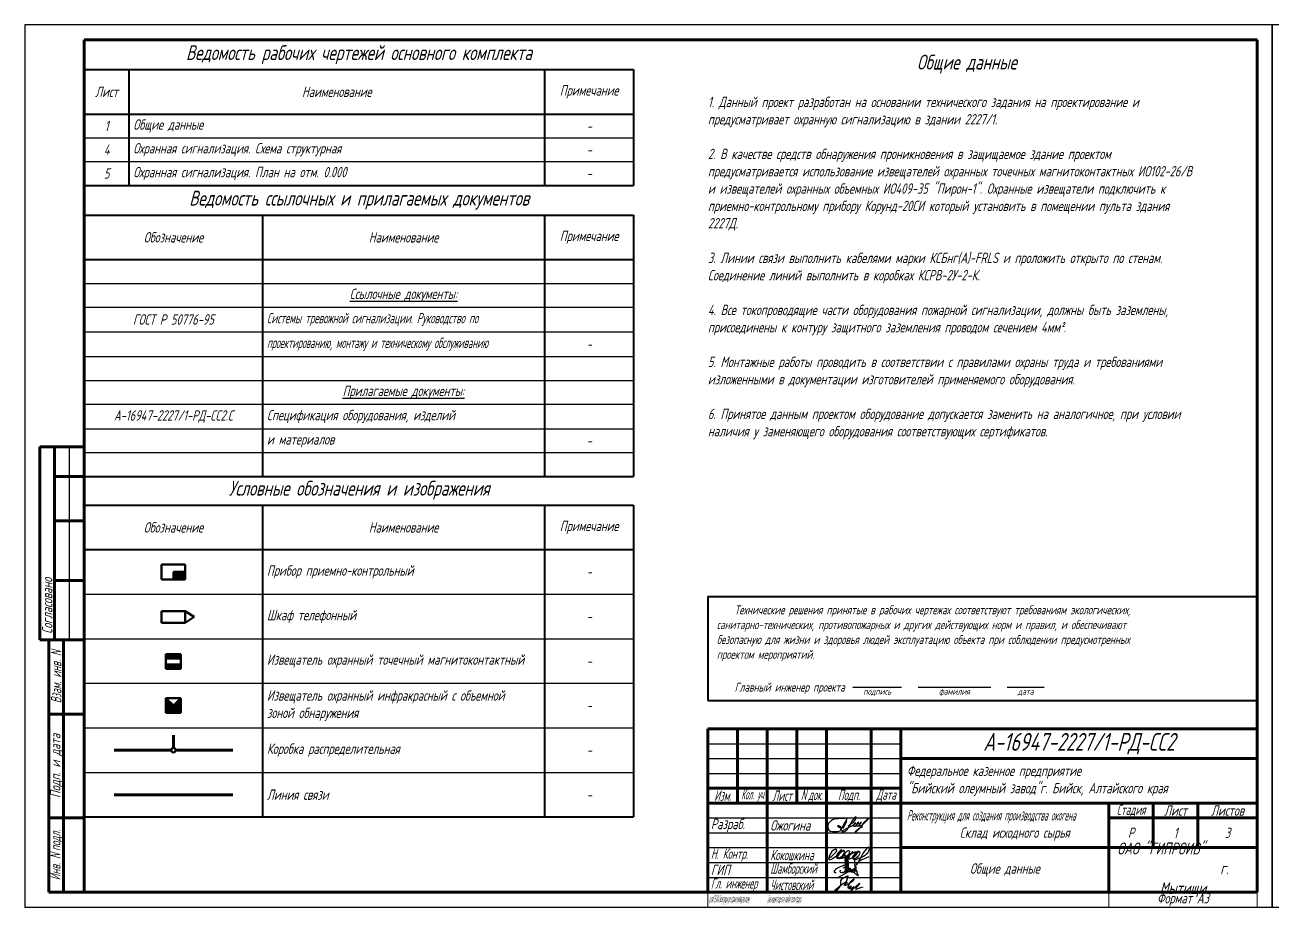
# Model space of a CAD drawing. Header units: millimetres. Extents: x 1337 to 2807, y 466 to 1370.
# Drawn here: x 1337.3 to 1757.3, y 793.2 to 1090.2 of the extents above; entities that cross this region are included whole.
import ezdxf

# ---------------------------------------------------------------- set-up
doc = ezdxf.new("R2010")
doc.units = ezdxf.units.MM
doc.layers.get('Defpoints').update_dxf_attribs({"color": 33})
for name, color, linetype, lineweight in [('Датчики (Вновь)', 2, 'Continuous', 50), ('Линия связи (Вновь)', 3, 'Continuous', 60), ('ППК и др. приБоры', 171, 'Continuous', 50), ('Рамка толстая', 7, 'Continuous', 60), ('Рамка тонкая', 5, 'Continuous', 25), ('Связь', 84, 'Continuous', 50), ('ТаБлица', 253, 'Continuous', 25), ('Текст', 2, 'Continuous', 25), ('Штампы', 252, 'Continuous', 25)]:
    doc.layers.add(name, color=color, linetype=linetype, lineweight=lineweight)
doc.styles.add('Simplex', font='simplex.shx', dxfattribs={"width": 0.7, "oblique": 15})

# ---------------------------------------------------------------- blocks, each defined once
blk = doc.blocks.new('A$C632518C5')
at = {"layer": 'Рамка толстая'}
for p, q in [((20, 292), (20, 5)), ((415, 292), (20, 292)), ((415, 5), (415, 292)), ((20, 5), (415, 5))]:
    blk.add_line(p, q, dxfattribs=at)
at = {"layer": 'Рамка тонкая'}
for p, q in [((0, 297), (0, 0)), ((420, 297), (0, 297)), ((420, 0), (420, 297)), ((0, 0), (420, 0))]:
    blk.add_line(p, q, dxfattribs=at)
blk = doc.blocks.new('*T35')
at = {"layer": 'Штампы', "color": 0, "linetype": 'ByBlock', "lineweight": 60, "transparency": 16777216}
for p, q in [((0, 0), (0, 85)), ((0, 85), (12, 85)), ((5, 0), (5, 85)), ((12, 0), (12, 85)), ((0, 60), (12, 60)), ((0, 25), (12, 25)), ((0, 0), (12, 0))]:
    blk.add_line(p, q, dxfattribs=at)
at = {"layer": 'Штампы', "color": 2, "transparency": 16777216, "char_height": 3.5, "attachment_point": 5, "rotation": 90, "style": 'Simplex'}
for s, insert, width in [('{\\W0.6;Взам. инв. \\Q15;N}', (2.5, 72.5), 25), ('Подп. и дата', (2.5, 42.5), 35), ('{\\W0.6;Инв. \\Q15;N\\fArial|b0|i0|c0|p34;\\Q15; \\Fsimplex|c204;подл.}', (2.5, 12.5), 25)]:
    blk.add_mtext(s, dxfattribs=dict(at, insert=insert, width=width))
blk = doc.blocks.new('*T36')
at = {"layer": 'Штампы', "color": 0, "linetype": 'ByBlock', "lineweight": 60, "transparency": 16777216}
for p, q in [((0, 0), (0, 65)), ((0, 65), (15, 65)), ((5, 0), (5, 65)), ((15, 0), (15, 65)), ((5, 55), (15, 55)), ((5, 40), (15, 40)), ((5, 20), (15, 20)), ((0, 0), (15, 0))]:
    blk.add_line(p, q, dxfattribs=at)
at = {"layer": 'Штампы', "color": 5, "linetype": 'ByBlock', "lineweight": 25, "transparency": 16777216}
blk.add_line((10, 0), (10, 65), dxfattribs=at)
at = {"layer": 'Штампы', "color": 2, "transparency": 16777216, "insert": (2.5, 2), "char_height": 3.5, "width": 61, "attachment_point": 4, "rotation": 90, "style": 'Simplex'}
blk.add_mtext('Согласовано', dxfattribs=at)
blk = doc.blocks.new('*T37')
at = {"layer": 'ТаБлица', "color": 0, "linetype": 'ByBlock', "lineweight": 40, "transparency": 16777216}
for p, q in [((0, 0), (185, 0)), ((0, 0), (0, -39)), ((15, 0), (15, -39)), ((155, 0), (155, -39)), ((185, 0), (185, -39)), ((0, -15), (185, -15)), ((0, -39), (185, -39))]:
    blk.add_line(p, q, dxfattribs=at)
at = {"layer": 'ТаБлица', "color": 5, "linetype": 'ByBlock', "lineweight": 25, "transparency": 16777216}
for p, q in [((0, -23), (185, -23)), ((0, -31), (185, -31))]:
    blk.add_line(p, q, dxfattribs=at)
at = {"layer": 'ТаБлица', "color": 2, "transparency": 16777216, "char_height": 3.5, "style": 'Simplex'}
for s, insert, width, attachment_point in [('Лист', (7.5, -7.5), 12, 5), ('Наименование', (85, -7.5), 137, 5), ('Примечание', (170, -7.5), 27, 5), ('{\\Q15;Общие данные}', (16.5, -19), 137, 4), ('1', (7.5, -19), 15, 5), ('-', (170, -19), 30, 5), ('Охранная сигнализация. Схема структурная', (16.5, -27), 137, 4), ('4', (7.5, -27), 15, 5), ('-', (170, -27), 30, 5), ('5', (7.5, -35), 15, 5), ('Охранная сигнализация. План на отм. 0.000', (16.5, -35), 137, 4), ('-', (170, -35), 30, 5)]:
    blk.add_mtext(s, dxfattribs=dict(at, insert=insert, width=width, attachment_point=attachment_point))
blk = doc.blocks.new('*T38')
at = {"layer": 'ТаБлица', "color": 0, "linetype": 'ByBlock', "lineweight": 40, "transparency": 16777216}
for p, q in [((0, 0), (185, 0)), ((0, 0), (0, -88)), ((60, 0), (60, -88)), ((155, 0), (155, -88)), ((185, 0), (185, -88)), ((0, -15), (185, -15)), ((0, -88), (185, -88))]:
    blk.add_line(p, q, dxfattribs=at)
at = {"layer": 'ТаБлица', "color": 5, "linetype": 'ByBlock', "lineweight": 25, "transparency": 16777216}
for p, q in [((0, -23), (185, -23)), ((0, -31), (185, -31)), ((0, -39.33), (185, -39.33)), ((0, -47.67), (185, -47.67)), ((0, -55.67), (185, -55.67)), ((0, -63.67), (185, -63.67)), ((0, -72), (185, -72)), ((0, -80), (185, -80))]:
    blk.add_line(p, q, dxfattribs=at)
at = {"layer": 'ТаБлица', "color": 2, "transparency": 16777216, "char_height": 3.5, "style": 'Simplex'}
for s, insert, width, attachment_point in [('Обозначение', (30, -7.5), 60, 5), ('Наименование', (107.5, -7.5), 95, 5), ('Примечание', (170, -7.5), 30, 5), ('{\\LСсылочные документы:}', (107.5, -27), 92, 5), ('ГОСТ Р 50776-95', (30, -35.17), 60, 5), ('{\\W0.6;Системы тревожной сигнализации. Руководство по \\W0.55; }', (61.5, -35.17), 92, 4), ('{\\W0.55;проектированию, монтажу и техническому обслуживанию}', (61.5, -43.5), 92, 4), ('-', (170, -43.5), 30, 5), ('{\\LПрилагаемые документы:}', (107.5, -59.67), 92, 5), ('А-16947-2227/1-РД-СС2.С', (30, -67.83), 60, 5), ('Спецификация оборудования, изделий ', (61.5, -67.83), 92, 4), ('и материалов', (61.5, -76), 92, 4), ('-', (170, -76), 30, 5)]:
    blk.add_mtext(s, dxfattribs=dict(at, insert=insert, width=width, attachment_point=attachment_point))
blk = doc.blocks.new('*T39')
at = {"layer": 'Defpoints', "color": 8, "linetype": 'ByBlock', "lineweight": 0, "transparency": 16777216}
for p, q in [((0, -55), (0, -60)), ((135, -55), (135, -60)), ((185, -55), (185, -60)), ((0, -60), (185, -60))]:
    blk.add_line(p, q, dxfattribs=at)
at = {"layer": 'Штампы', "color": 0, "linetype": 'ByBlock', "lineweight": 60, "transparency": 16777216}
for p, q in [((0, 0), (185, 0)), ((0, 0), (0, -55)), ((10, 0), (10, -25)), ((20, 0), (20, -55)), ((30, 0), (30, -25)), ((40, 0), (40, -55)), ((55, 0), (55, -55)), ((65, 0), (65, -55)), ((185, 0), (185, -55)), ((65, -10), (185, -10)), ((0, -20), (65, -20)), ((0, -25), (185, -25)), ((135, -25), (135, -55)), ((150, -25), (150, -40)), ((165, -25), (165, -40)), ((135, -30), (185, -30)), ((65, -40), (185, -40)), ((0, -55), (185, -55))]:
    blk.add_line(p, q, dxfattribs=at)
at = {"layer": 'Штампы', "color": 5, "linetype": 'ByBlock', "lineweight": 25, "transparency": 16777216}
for p, q in [((0, -5), (65, -5)), ((0, -10), (65, -10)), ((0, -15), (65, -15)), ((0, -30), (65, -30)), ((0, -35), (65, -35)), ((0, -40), (65, -40)), ((0, -45), (65, -45)), ((0, -50), (65, -50))]:
    blk.add_line(p, q, dxfattribs=at)
at = {"layer": 'Штампы', "color": 2, "transparency": 16777216, "style": 'Simplex'}
for s, insert, char_height, width, attachment_point in [('А-16947-2227/1-РД-СС2', (125, -5), 6, 120, 5), ('Федеральное казенное предприятие\\P"Бийский олеумный завод"г. Бийск, Алтайского края', (67, -17.5), 3.5, 116, 4), ('{\\W0.6;Изм.}', (5, -22.5), 3.5, 10, 5), ('{\\W0.4;Кол. уч}', (15, -22.5), 3.5, 10, 5), ('{\\W0.6;Лист}', (25, -22.5), 3.5, 10, 5), ('{\\Q15;\\W0.5;N\\fArial|b0|i0|c0|p34;\\Q15; \\Fsimplex|c204;док.}', (35, -22.5), 3.5, 10, 5), ('{\\W0.6;Подп.}', (47.5, -22.5), 3.5, 15, 5), ('{\\W0.6;Дата}', (60, -22.5), 3.5, 10, 5), ('{\\W0.4;Реконструкция для создания производства окогена                               }Склад исходного сырья', (67, -32.5), 3.5, 66, 4), ('{\\W0.6;Стадия}', (142.5, -27.5), 3.5, 15, 5), ('Лист', (157.5, -27.5), 3.5, 15, 5), ('Листов', (175, -27.5), 3.5, 20, 5), ('Разраб.', (1, -32.5), 3.5, 18, 4), ('Ожогина', (21, -32.5), 3.5, 18, 4), ('Р', (142.5, -35), 3.5, 15, 5), ('1', (157.5, -35), 3.5, 15, 5), ('3', (175, -35), 3.5, 20, 5), ('ОАО "ГИПРОИВ"                         г. Мытищи', (160, -47.5), 4, 50, 5), ('{\\W0.6;Н. Контр.}', (1, -42.5), 3.5, 18, 4), ('{\\W0.6;Кокошкина}', (21, -42.5), 3.5, 18, 4), ('ГИП', (1, -47.5), 3.5, 18, 4), ('{\\W0.5;Шамборский}', (21, -47.5), 3.5, 18, 4), ('Общие данные', (100, -47.5), 3.5, 70, 5), ('{\\W0.5;Гл. инженер}', (1, -52.5), 3.5, 18, 4), ('{\\W0.5;Чистовский}', (21, -52.5), 3.5, 18, 4), ('Формат А3', (160, -57.5), 3.5, 50, 5)]:
    blk.add_mtext(s, dxfattribs=dict(at, insert=insert, char_height=char_height, width=width, attachment_point=attachment_point))
blk = doc.blocks.new('A$C09094F02')
at = {"layer": 'Рамка тонкая'}
for p, q in [((1.97, 4.33), (1.61, 4.15)), ((2.85, 4.72), (1.97, 4.33)), ((3.25, 4.78), (2.85, 4.72)), ((3.25, 4.78), (3.89, 4.82)), ((4.2, 4.83), (3.89, 4.82)), ((4.85, 4.87), (4.2, 4.83)), ((6.85, 4.68), (4.72, 0.96)), ((5.29, 4.81), (4.85, 4.87)), ((5.56, 4.78), (5.29, 4.81)), ((6.13, 4.7), (5.56, 4.78)), ((8.74, 4.22), (8.39, 3.71)), ((9.08, 4.62), (8.74, 4.22)), ((9.37, 5.07), (9.08, 4.62)), ((9.81, 5.41), (9.37, 5.07)), ((9.37, 3.99), (9.57, 4.27)), ((9.57, 4.27), (9.88, 4.8)), ((9.9, 5.13), (9.81, 5.41)), ((9.88, 4.8), (9.89, 4.99)), ((9.89, 4.97), (9.9, 5.13)), ((9.94, 5.34), (9.94, 5.34)), ((13.59, 4.52), (12.54, 3.43)), ((12.61, 3.19), (13.65, 4.21)), ((13.58, 4.5), (13.73, 4.66)), ((13.71, 4.33), (13.64, 4.19)), ((13.74, 4.39), (13.71, 4.33)), ((13.73, 4.66), (13.83, 4.76)), ((13.77, 4.43), (13.74, 4.39)), ((13.84, 4.53), (13.77, 4.43)), ((13.83, 4.76), (13.94, 4.85)), ((13.87, 4.58), (13.84, 4.53)), ((13.93, 4.71), (13.87, 4.58)), ((13.97, 4.77), (13.93, 4.71)), ((13.94, 4.85), (13.98, 4.89)), ((13.98, 4.89), (13.97, 4.81)), ((13.97, 4.81), (13.97, 4.77)), ((0.44, 2.54), (0.37, 2.32)), ((0.37, 2.32), (0.49, 1.27)), ((0.66, 3.22), (0.44, 2.54)), ((0.49, 1.27), (0.69, 0.89)), ((1.61, 4.15), (0.66, 3.2)), ((0.69, 0.89), (1.23, 0.53)), ((1.23, 0.53), (1.94, 0.43)), ((1.94, 0.43), (2.83, 0.4)), ((2.83, 0.4), (3.56, 0.46)), ((3.56, 0.46), (4.19, 0.58)), ((3.72, 2.34), (3.66, 2.29)), ((3.66, 2.29), (3.66, 2.24)), ((3.66, 2.24), (3.73, 2.08)), ((3.81, 2.36), (3.72, 2.34)), ((3.72, 2.1), (3.86, 1.97)), ((3.93, 2.37), (3.81, 2.36)), ((3.85, 1.97), (4.41, 1.74)), ((3.98, 2.35), (3.93, 2.37)), ((4.06, 2.34), (3.98, 2.35)), ((4.23, 2.29), (4.06, 2.34)), ((4.19, 0.58), (4.74, 0.74)), ((4.38, 2.26), (4.23, 2.29)), ((4.79, 1.9), (4.38, 2.26)), ((4.41, 1.74), (4.66, 1.75)), ((4.66, 1.75), (5.05, 1.79)), ((4.72, 0.96), (4.84, 1.8)), ((4.74, 0.74), (5.14, 0.89)), ((4.8, 1.84), (4.78, 1.92)), ((4.81, 1.81), (4.8, 1.84)), ((4.82, 1.76), (4.81, 1.81)), ((4.82, 1.7), (4.82, 1.76)), ((5.08, 0.43), (5.34, 0.72)), ((5.5, 0.24), (5.08, 0.46)), ((5.34, 0.72), (5.72, 0.93)), ((6.52, 3.63), (5.5, 1.41)), ((6.27, 0.44), (5.5, 0.24)), ((5.66, 1.8), (5.68, 1.8)), ((5.72, 0.93), (8.35, 2.39)), ((6.67, 0.91), (6.27, 0.44)), ((6.73, 4.08), (6.52, 3.63)), ((7.02, 1.43), (6.67, 0.91)), ((7.36, 1.92), (7.02, 1.43)), ((7.25, 2.4), (7.9, 2.83)), ((7.65, 2.43), (7.36, 1.92)), ((8.03, 3.04), (7.65, 2.43)), ((7.8, 2.09), (8.35, 2.39)), ((7.84, 2.8), (8.77, 3.38)), ((8.39, 3.71), (8.03, 3.04)), ((8.36, 2.19), (8.54, 2.32)), ((8.54, 2.32), (8.7, 2.43)), ((8.7, 2.43), (9, 2.65)), ((8.77, 3.38), (9.12, 3.73)), ((9, 2.65), (9.26, 2.8)), ((9.1, 2.61), (9.08, 2.41)), ((9.08, 2.41), (9.11, 2.29)), ((9.2, 2.85), (9.1, 2.61)), ((9.11, 2.29), (9.14, 2.22)), ((9.12, 3.73), (9.37, 3.99)), ((9.14, 2.22), (9.39, 2.18)), ((9.24, 2.99), (9.2, 2.85)), ((9.38, 3.18), (9.24, 2.99)), ((9.26, 2.8), (9.54, 3.09)), ((9.43, 3.24), (9.38, 3.18)), ((9.39, 2.18), (9.45, 2.25)), ((9.5, 3.05), (9.4, 2.94)), ((9.72, 3.37), (9.43, 3.24)), ((9.45, 2.25), (9.66, 2.36)), ((9.72, 3.37), (9.5, 3.05)), ((9.54, 3.09), (9.63, 3.25)), ((9.66, 2.36), (9.86, 2.51)), ((9.73, 0.42), (9.88, 0.68)), ((9.75, 0.24), (9.73, 0.42)), ((11.24, 1.71), (9.8, 0.24)), ((9.85, 2.51), (9.84, 2.25)), ((9.84, 2.25), (10.52, 2.4)), ((9.93, 2.73), (9.85, 2.51)), ((9.86, 2.51), (10.14, 2.73)), ((9.88, 0.68), (10.13, 0.91)), ((10.07, 2.95), (9.93, 2.73)), ((10.22, 3.13), (10.07, 2.95)), ((10.13, 2.76), (10.33, 2.97)), ((10.13, 0.91), (10.34, 1.14)), ((10.36, 3.32), (10.22, 3.13)), ((10.33, 2.97), (10.56, 3.24)), ((10.34, 1.14), (10.75, 1.38)), ((10.48, 3.44), (10.36, 3.32)), ((10.42, 2.38), (10.77, 2.5)), ((10.74, 3.53), (10.48, 3.44)), ((10.56, 3.24), (10.68, 3.38)), ((10.67, 3.36), (10.74, 3.53)), ((10.76, 2.51), (10.75, 2.25)), ((10.75, 2.25), (11.09, 2.33)), ((10.75, 1.38), (10.98, 1.56)), ((10.84, 2.72), (10.76, 2.51)), ((10.77, 2.5), (11.05, 2.73)), ((10.98, 2.95), (10.84, 2.72)), ((11.13, 3.12), (10.98, 2.95)), ((10.98, 1.56), (11.56, 1.82)), ((11.04, 2.76), (11.24, 2.97)), ((11.05, 2.31), (11.35, 2.34)), ((11.27, 3.32), (11.13, 3.12)), ((11.24, 2.97), (11.47, 3.24)), ((11.62, 2.14), (11.24, 1.71)), ((11.39, 3.44), (11.27, 3.32)), ((11.35, 2.34), (11.65, 2.53)), ((11.65, 3.53), (11.39, 3.44)), ((11.47, 3.24), (11.59, 3.37)), ((11.56, 1.82), (11.72, 1.94)), ((11.59, 3.35), (11.65, 3.53)), ((11.84, 2.5), (11.62, 2.14)), ((11.72, 1.94), (12.16, 2.12)), ((12.54, 3.43), (11.84, 2.5)), ((11.94, 2.93), (12.61, 3.19))]:
    blk.add_line(p, q, dxfattribs=at)
blk.add_point((0, 0), dxfattribs=at)
blk = doc.blocks.new('A$C764A7DD2')
at = {"layer": 'Рамка тонкая'}
for points in [[(0.64, 2.29), (1.55, 2.78), (2.35, 3.54), (3.25, 4.42), (3.42, 4.78), (3.33, 5.15), (2.94, 5.32), (2.35, 5.07), (1.72, 4.56), (1.13, 3.68), (0.91, 3.12), (0.85, 2.75), (0.71, 2.16), (0.78, 1.93), (1.03, 1.82), (1.63, 1.97), (2.31, 2.39), (3.18, 3), (4.24, 4.04), (4.93, 4.62), (5.16, 5), (5.03, 5.15), (4.71, 5.06), (4.27, 4.6), (3.66, 3.91), (3.31, 3.23), (3.26, 2.74), (3.38, 2.3), (3.76, 2.2), (4.36, 2.42), (4.88, 2.81), (5.49, 3.23), (5.9, 3.87), (6, 4.2), (6.04, 4.8), (5.77, 4.88), (5.19, 4.63), (4.64, 4.14), (4.1, 3.55), (3.67, 2.91), (3.8, 2.52), (4.33, 2.22), (4.91, 2.34), (5.38, 2.72), (5.97, 3.53)], [(5.94, 3.54), (5.23, 2.82), (5.21, 2.37), (5.57, 2.4), (6.03, 2.63), (6.4, 2.87), (6.71, 3.09), (7.06, 3.33), (7.32, 3.54), (7.51, 3.8), (7.66, 4.03), (7.72, 4.33), (7.76, 4.57), (7.66, 4.74), (7.52, 4.83), (7.24, 4.83), (7.01, 4.73), (6.65, 4.45), (6.39, 4.2), (6.16, 3.97), (6.06, 3.69), (6.08, 3.53), (6.07, 3.05), (6.31, 2.77), (7.32, 3.3), (7.72, 3.59), (8.21, 3.96), (8.54, 4.29), (8.77, 4.67), (7.84, 3.47), (7.2, 2.63), (6.95, 2.36), (7.61, 3.15), (8.21, 3.78), (8.78, 4.09), (9.19, 4.27), (9.64, 4.41), (10.05, 4.49)], [(8.46, 2.41), (9.12, 2.83), (9.43, 3.13), (9.75, 3.57), (10.1, 3.95), (10.48, 4.22), (10.74, 4.46), (10.1, 3.75), (9.56, 3.09), (9.08, 2.58), (8.87, 2.23), (9.09, 2.05), (9.44, 2.07), (9.86, 2.32), (10.21, 2.69), (10.66, 3.03), (10.92, 3.33), (11.16, 3.77), (11.26, 4.07), (11.16, 4.36), (10.83, 4.53), (10.46, 4.53), (9.47, 3.79), (9.12, 3.35), (8.85, 3.01), (8.74, 2.62), (8.87, 2.2), (10.08, 1.9), (10.56, 2.33), (11.54, 2.57), (12.39, 2.98), (13, 3.37), (13.46, 3.77), (13.86, 4.17), (14.14, 4.58), (14.36, 5.07), (14.4, 5.45), (14.33, 5.76), (14.2, 5.95), (13.99, 5.98), (13.77, 5.86), (13.39, 5.53), (12.83, 4.82), (12.39, 4.25), (11.93, 3.43), (11.61, 2.82), (11.12, 1.94), (10.7, 1.24), (10.35, 0.63), (10.08, 0.16), (10.15, 0), (10.21, 0.41), (11.1, 1.47), (11.64, 1.79), (12.51, 2.16), (13.08, 2.36), (13.57, 2.58), (14.3, 2.91)], [(7.59, 3.14), (7.46, 2.58), (7.5, 2.21), (7.6, 2.07), (7.79, 2.07), (8.03, 2.18), (8.3, 2.31), (8.48, 2.41)]]:
    blk.add_lwpolyline(points, dxfattribs=at)
blk.add_point((0, 0.88), dxfattribs=at)
blk = doc.blocks.new('A$C06937CDB')
at = {"layer": 'Рамка тонкая'}
for points in [[(4.68, 2.39), (4.58, 2.24), (4.48, 2.05), (4.49, 1.94), (4.67, 1.78), (5.08, 1.64), (5.36, 1.6), (5.68, 1.65), (5.9, 1.75), (6.08, 1.87), (6.17, 2.03), (6.29, 2.33), (6.37, 2.75), (6.43, 3.29), (6.48, 4.23), (6.49, 4.56), (6.48, 4.91), (6.53, 5.46), (6.59, 6.14), (6.66, 6.62), (6.72, 6.63), (6.69, 6.02), (6.64, 5.17), (6.62, 4.37), (6.61, 4.04), (6.65, 3.71), (6.67, 3.2), (6.6, 2.67), (6.54, 2.12), (6.47, 1.71), (6.42, 1.65), (6.37, 2.01), (6.37, 2.49), (6.38, 3.21), (6.37, 3.99), (6.33, 4.72), (6.31, 5.09), (6.27, 5.55), (6.25, 6.06), (6.25, 6.55), (6.23, 7.08)], [(4.54, 1.65), (5.39, 1.71), (6.22, 1.82), (6.89, 1.89), (7.27, 1.93), (7.76, 1.93), (8.26, 1.89), (8.59, 1.84), (8.9, 1.74), (9.23, 1.6), (9.5, 1.41), (9.79, 1.24), (10.1, 1.01), (10.35, 0.78), (10.57, 0.6), (10.68, 0.57), (10.6, 0.81), (10.47, 1.12), (10.33, 1.55), (10.22, 1.95), (10.09, 2.33), (9.96, 2.81), (9.79, 3.39), (9.64, 4.02), (9.56, 4.51), (9.51, 4.88), (9.5, 5.32), (9.54, 5.78), (9.6, 6.16), (9.64, 6.45)], [(6.66, 3.16), (6.7, 2.81), (6.73, 2.43), (6.79, 2.16), (6.85, 2.12), (6.92, 2.44), (6.98, 2.83), (7.03, 3.28), (7.08, 3.77), (7.07, 4.1), (7.07, 4.46), (7.06, 4.97), (7.03, 5.5), (6.98, 6), (6.96, 6.41), (6.96, 6.83), (6.93, 7.06), (6.85, 6.77), (6.84, 6.44), (6.81, 5.78), (6.79, 5.34), (6.82, 4.84), (6.88, 4.07), (6.95, 3.5), (7.04, 2.89), (7.11, 2.52), (7.18, 2.3), (7.26, 2.29), (7.32, 2.48), (7.37, 2.75), (7.4, 3.03), (7.41, 3.56), (7.4, 3.98), (7.39, 4.41), (7.37, 4.66), (7.33, 5.01), (7.29, 5.33), (7.23, 5.7), (7.16, 6.19), (7.11, 6.44), (7.09, 6.03), (7.1, 5.53), (7.09, 5.08), (7.15, 4.63), (7.21, 4.17), (7.27, 3.77), (7.36, 3.25), (7.45, 2.99), (7.55, 2.9), (7.64, 2.88), (7.72, 2.92), (7.78, 2.97), (7.83, 3.04), (7.87, 3.09)], [(9.66, 2.44), (9.67, 2.53), (9.59, 2.61), (9.47, 2.7), (9.37, 2.73), (9.26, 2.69), (9.2, 2.55), (9.15, 2.42), (9.16, 2.25), (9.21, 2.08), (9.38, 1.99), (9.54, 2.02), (9.65, 2.1), (9.74, 2.21), (9.81, 2.34), (9.86, 2.52), (9.83, 2.68), (9.79, 2.89), (9.74, 3.06), (9.68, 3.25), (9.62, 3.48), (9.56, 3.71), (9.52, 3.92), (9.49, 4.15), (9.49, 4.35)], [(5.53, 3.07), (5.72, 3.22), (5.91, 3.36), (6.1, 3.47), (6.29, 3.59), (6.48, 3.7), (6.51, 3.75), (6.56, 3.82), (6.57, 3.91), (6.53, 4.02), (6.42, 4.1), (6.28, 4.12), (6.06, 4.08), (5.69, 3.97), (5.17, 3.79), (4.5, 3.51), (4.08, 3.32), (3.62, 3.08), (3.3, 2.87), (3.01, 2.62), (2.81, 2.46), (2.65, 2.26), (2.53, 2.06), (2.52, 1.93), (2.58, 1.79), (2.72, 1.71), (2.88, 1.65), (3.07, 1.62), (3.24, 1.6)], [(3.81, 0), (10.11, 3.41)], [(8.09, 2.48), (8.15, 2.49), (8.19, 2.54), (8.21, 2.61), (8.21, 2.68), (8.19, 2.73), (8.16, 2.79), (8.11, 2.85), (8.04, 2.89), (7.97, 2.91), (7.89, 2.92), (7.82, 2.9), (7.76, 2.84), (7.72, 2.78), (7.7, 2.67), (7.7, 2.57), (7.7, 2.41), (7.75, 2.29), (7.82, 2.17), (7.88, 2.13), (7.94, 2.09), (8.01, 2.12), (8.06, 2.18), (8.05, 2.28), (8.02, 2.37), (7.98, 2.35), (7.98, 2.3), (8.02, 2.23), (8.05, 2.18), (8.08, 2.15), (8.17, 2.09), (8.2, 2.08), (8.26, 2.09), (8.32, 2.12), (8.37, 2.16), (8.37, 2.22), (8.38, 2.3), (8.36, 2.36), (8.29, 2.38), (8.29, 2.3), (8.33, 2.22), (8.38, 2.16), (8.47, 2.1), (8.55, 2.1), (8.63, 2.12), (8.71, 2.19), (8.73, 2.26), (8.75, 2.35), (8.74, 2.47), (8.67, 2.54), (8.6, 2.53), (8.64, 2.43), (8.71, 2.29), (8.81, 2.16), (8.9, 2.14), (9.03, 2.19), (9.09, 2.3), (9.1, 2.4), (9.09, 2.5), (9.05, 2.56), (9.01, 2.52), (9.03, 2.45), (9.09, 2.34), (9.16, 2.29), (9.24, 2.3), (9.29, 2.36), (9.31, 2.42)]]:
    blk.add_lwpolyline(points, dxfattribs=at)
blk.add_point((0, 1.11), dxfattribs=at)
blk = doc.blocks.new('A$C2B280688')
at = {"layer": 'Рамка тонкая'}
blk.add_lwpolyline([(5.9, 2.28), (6.23, 2.95), (6.74, 3.98), (7.05, 4.58), (7.26, 5.14), (7.2, 5.36), (6.87, 5.4), (6.35, 5.18), (5.58, 4.7), (4.9, 4.13), (4.65, 3.83), (4.68, 3.34), (4.71, 2.85), (4.65, 2.36), (4.11, 1.47), (3.45, 0.73), (2.77, 0.33), (2.64, 0.37), (3.2, 0.97), (3.92, 1.64), (4.79, 2.37), (5.7, 3.02), (6.14, 3.24), (6.59, 3.47), (6.84, 3.33), (6.8, 3.06), (6.44, 2.93), (6.13, 2.57), (6.19, 2.35), (6.49, 2.37), (6.86, 2.59), (7.34, 2.87), (7.95, 3.27), (8.48, 3.66), (8.9, 3.97), (9.24, 4.32), (9.29, 4.51), (9.11, 4.39), (8.49, 3.82), (7.95, 3.37), (7.56, 2.83), (7.28, 2.26), (7.11, 1.8), (7.16, 1.44), (7.46, 1.46), (7.89, 1.68), (8.42, 2.02), (7.93, 1.87), (7.52, 1.64), (7.51, 1.3), (7.81, 1.3), (8.28, 1.39), (8.72, 1.59), (9.01, 1.79), (9.19, 1.95), (8.58, 1.25), (8.15, 0.65), (8.11, 0.32), (8.53, 0.66), (9.88, 1.9), (10.92, 2.95), (11.12, 3.02), (10.12, 1.84), (9.87, 1.32), (9.82, 0.92), (10.03, 1), (10.64, 1.29), (11.51, 1.58), (12.25, 1.85)], dxfattribs=at)
blk.add_point((0, 0), dxfattribs=at)
blk = doc.blocks.new('*T40')
at = {"layer": 'ТаБлица', "color": 0, "linetype": 'ByBlock', "lineweight": 40, "transparency": 16777216}
for p, q in [((0, 0), (185, 0)), ((0, 0), (0, -105)), ((60, 0), (60, -105)), ((155, 0), (155, -105)), ((185, 0), (185, -105)), ((0, -15), (185, -15)), ((0, -105), (185, -105))]:
    blk.add_line(p, q, dxfattribs=at)
at = {"layer": 'ТаБлица', "color": 5, "linetype": 'ByBlock', "lineweight": 25, "transparency": 16777216}
for p, q in [((0, -30), (185, -30)), ((0, -45), (185, -45)), ((0, -60), (185, -60)), ((0, -75), (185, -75)), ((0, -90), (185, -90))]:
    blk.add_line(p, q, dxfattribs=at)
at = {"layer": 'ТаБлица', "color": 2, "transparency": 16777216, "char_height": 3.5, "style": 'Simplex'}
for s, insert, width, attachment_point in [('Обозначение', (30, -7.5), 60, 5), ('Наименование', (107.5, -7.5), 95, 5), ('Примечание', (170, -7.5), 30, 5), ('Прибор приемно-контрольный', (61.5, -22.5), 92, 4), ('-', (170, -22.5), 30, 5), ('Шкаф телефонный', (61.5, -37.5), 92, 4), ('-', (170, -37.5), 30, 5), ('Извещатель охранный точечный магнитоконтактный ', (61.5, -52.5), 92, 4), ('-', (170, -52.5), 30, 5), ('Извещатель охранный инфракрасный с объемной зоной обнаружения', (61.5, -67.5), 92, 4), ('-', (170, -67.5), 30, 5), ('Коробка распределительная', (61.5, -82.5), 92, 4), ('-', (170, -82.5), 30, 5), ('Линия связи', (61.5, -97.5), 92, 4), ('-', (170, -97.5), 30, 5)]:
    blk.add_mtext(s, dxfattribs=dict(at, insert=insert, width=width, attachment_point=attachment_point))
blk = doc.blocks.new('A$C7AA85196')
at = {"layer": 'Датчики (Вновь)'}
blk.add_hatch(color=0, dxfattribs=at).paths.add_polyline_path([(0, 5), (0, 0), (5, 0), (2.5, 2.5), (5, 5)])
at = {"layer": 'Датчики (Вновь)', "color": 0}
for p, q in [((0, 5), (0, 0)), ((5, 5), (0, 5)), ((2.5, 2.5), (5, 5)), ((5, 0), (5, 5)), ((5, 0), (2.5, 2.5)), ((0, 0), (5, 0))]:
    blk.add_line(p, q, dxfattribs=at)
blk = doc.blocks.new('A$C3F1D3E92')
at = {"layer": 'Датчики (Вновь)'}
h = blk.add_hatch(color=0, dxfattribs=at)
h.paths.add_polyline_path([(5, 3.5), (5, 5), (0, 5), (0, 3.5)])
h.paths.add_polyline_path([(0, 1.5), (0, 0), (5, 0), (5, 1.5)])
at = {"layer": 'Датчики (Вновь)', "color": 0}
for p, q in [((0, 5), (0, 0)), ((5, 5), (0, 5)), ((5, 0), (5, 5)), ((0, 3.5), (5, 3.5)), ((0, 1.5), (5, 1.5)), ((0, 0), (5, 0))]:
    blk.add_line(p, q, dxfattribs=at)
blk = doc.blocks.new('A$C19E7192F')
at = {"layer": 'Связь', "color": 0}
for p, q in [((0, 4), (0, 0)), ((8, 4), (0, 4)), ((8, 0), (8, 4)), ((11, 2), (8, 4)), ((8, 0), (11, 2)), ((0, 0), (8, 0))]:
    blk.add_line(p, q, dxfattribs=at)
blk = doc.blocks.new('A$C3B4B2642')
at = {"layer": 'ППК и др. приБоры'}
blk.add_hatch(color=256, dxfattribs=at).paths.add_polyline_path([(4, 2.5), (4, 0), (8, 0), (8, 2.5)])
for p, q in [((0, 5), (0, 0)), ((8, 5), (0, 5)), ((8, 0), (8, 5)), ((4, 0), (4, 2.5)), ((4, 2.5), (8, 2.5)), ((0, 0), (8, 0))]:
    blk.add_line(p, q, dxfattribs=at)

msp = doc.modelspace()

# ---------------------------------------------------------------- linework, layer by layer
at = {"layer": 'Линия связи (Вновь)'}
for p, q in [((1387.33, 846.81), (1387.33, 851.06)), ((1367.33, 846.06), (1386.58, 846.06)), ((1388.08, 846.06), (1407.33, 846.06)), ((1367.33, 831.06), (1407.33, 831.06))]:
    msp.add_line(p, q, dxfattribs=at)
at = {"layer": 'Связь'}
msp.add_circle((1387.33, 846.06), 0.75, dxfattribs=at)
at = {"layer": 'ТаБлица', "lineweight": 40}
for p, q in [((1567.33, 897.79), (1752.33, 897.79)), ((1567.33, 897.79), (1567.33, 862.79)), ((1567.33, 862.79), (1752.33, 862.79))]:
    msp.add_line(p, q, dxfattribs=at)

# ---------------------------------------------------------------- block references
for name, p in [('A$C632518C5', (1337.33, 793.22)), ('A$C632518C5', (1757.33, 793.22)), ('*T37', (1357.33, 1075.22)), ('*T38', (1357.33, 1026.22)), ('*T36', (1342.33, 883.22)), ('*T40', (1357.33, 928.56)), ('A$C3B4B2642', (1383.33, 903.56)), ('*T35', (1345.33, 798.22)), ('A$C3F1D3E92', (1384.83, 873.39)), ('*T39', (1567.33, 853.22))]:
    msp.add_blockref(name, p)
at = {"rotation": 90}
msp.add_blockref('A$C7AA85196', (1389.83, 858.56), dxfattribs=at)
at = {"layer": 'Линия связи (Вновь)'}
msp.add_blockref('A$C09094F02', (1607.33, 818.22), dxfattribs=at)
at = {"layer": 'Рамка тонкая'}
for name, p in [('A$C09094F02', (1607.33, 818.22)), ('A$C764A7DD2', (1607.33, 807.35)), ('A$C06937CDB', (1607.33, 803.22)), ('A$C2B280688', (1607.33, 798.22))]:
    msp.add_blockref(name, p, dxfattribs=at)
at = {"layer": 'Связь'}
msp.add_blockref('A$C19E7192F', (1383.33, 888.89), dxfattribs=at)

# ---------------------------------------------------------------- texts
at = {"layer": 'Defpoints', "style": 'Simplex', "oblique": 15, "width": 0.1}
msp.add_text('\\pxsm0.75;{\\W0.4;Реконструкция для создания производства окогена                               Сушка исходного продукта и просейка готового продукта ', height=2.5, dxfattribs=at).set_placement((1567.59, 794.76))
at = {"layer": 'ТаБлица', "color": 2, "char_height": 5, "attachment_point": 5, "style": 'Simplex'}
for s, insert, width in [('Ведомость рабочих чертежей основного комплекта', (1449.83, 1080.22), 185), ('Ведомость ссылочных и прилагаемых документов', (1449.89, 1031.22), 184.8853), ('Условные обозначения и изображения', (1449.89, 933.56), 184.8853)]:
    msp.add_mtext(s, dxfattribs=dict(at, insert=insert, width=width))
at = {"layer": 'Текст', "ltscale": 100, "insert": (1567.33, 1080.22), "char_height": 3, "attachment_point": 1, "style": 'Simplex'}
msp.add_mtext_dynamic_manual_height_columns('\\pi70.42345;{\\H1.6667x;Общие данные \\P\\pi0;\\H0.69999x;\\P1. Данный проект разработан на основании технического задания на проектирование и предусматривает охранную сигнализацию в здании 2227/1.\\P\\P2. В качестве средств обнаружения проникновения в защищаемое здание проектом предусматривается использование извещателей охранных точечных магнитоконтактных ИО102-26/В и извещателей охранных объемных ИО409-35 "Пирон-1". Охранные извещатели подключить к приемно-контрольному прибору Корунд-20СИ который установить в помещении пульта здания 2227Д. \\H0.99998x;  \\P\\P3. Линии связи выполнить кабелями марки КСБнг(А)-FRLS и проложить открыто по стенам. Соединение линий выполнить в коробках КСРВ-2У-2-К.\\H0.99998x;  \\P\\P4. Все токопроводящие части оборудования пожарной сигнализации, должны быть заземлены, присоединены к контуру защитного заземления проводом сечением 4мм².\\P\\P5. Монтажные работы проводить в соответствии с правилами охраны труда и требованиями изложенными в документации изготовителей применяемого оборудования.\\P\\P6. Принятое данным проектом оборудование допускается заменить на аналогичное, при условии наличия у заменяющего оборудования соответствующих сертификатов. \\P\\H0.99998x; \\H0.99998x; }', width=180, gutter_width=12.5, heights=[0], dxfattribs=at)
at = {"layer": 'Текст', "insert": (1567.33, 894.79), "char_height": 3, "attachment_point": 1, "style": 'Simplex'}
msp.add_mtext_dynamic_manual_height_columns('\\A1;\\pi6,l3;Технические решения принятые в рабочих чертежах соответствуют требованиям экологических, \\P\\pi0;санитарно-технических, противопожарных и других действующих норм и правил, и обеспечивают \\Pбезопасную для жизни и здоровья людей эксплуатацию объекта при соблюдении предусмотренных \\Pпроектом мероприятий.\\P\\pi6;\\PГлавный инженер проекта  {\\H0.7x;\\S /   подпись   ;}    {\\H0.7x;\\S /      фамилия      ;}    {\\H0.70001x;\\S /   дата   ;} {\\O   }   {\\O \\P}', width=18500.0013, gutter_width=18130, heights=[3200], dxfattribs=at)

doc.saveas('drawing.dxf')
